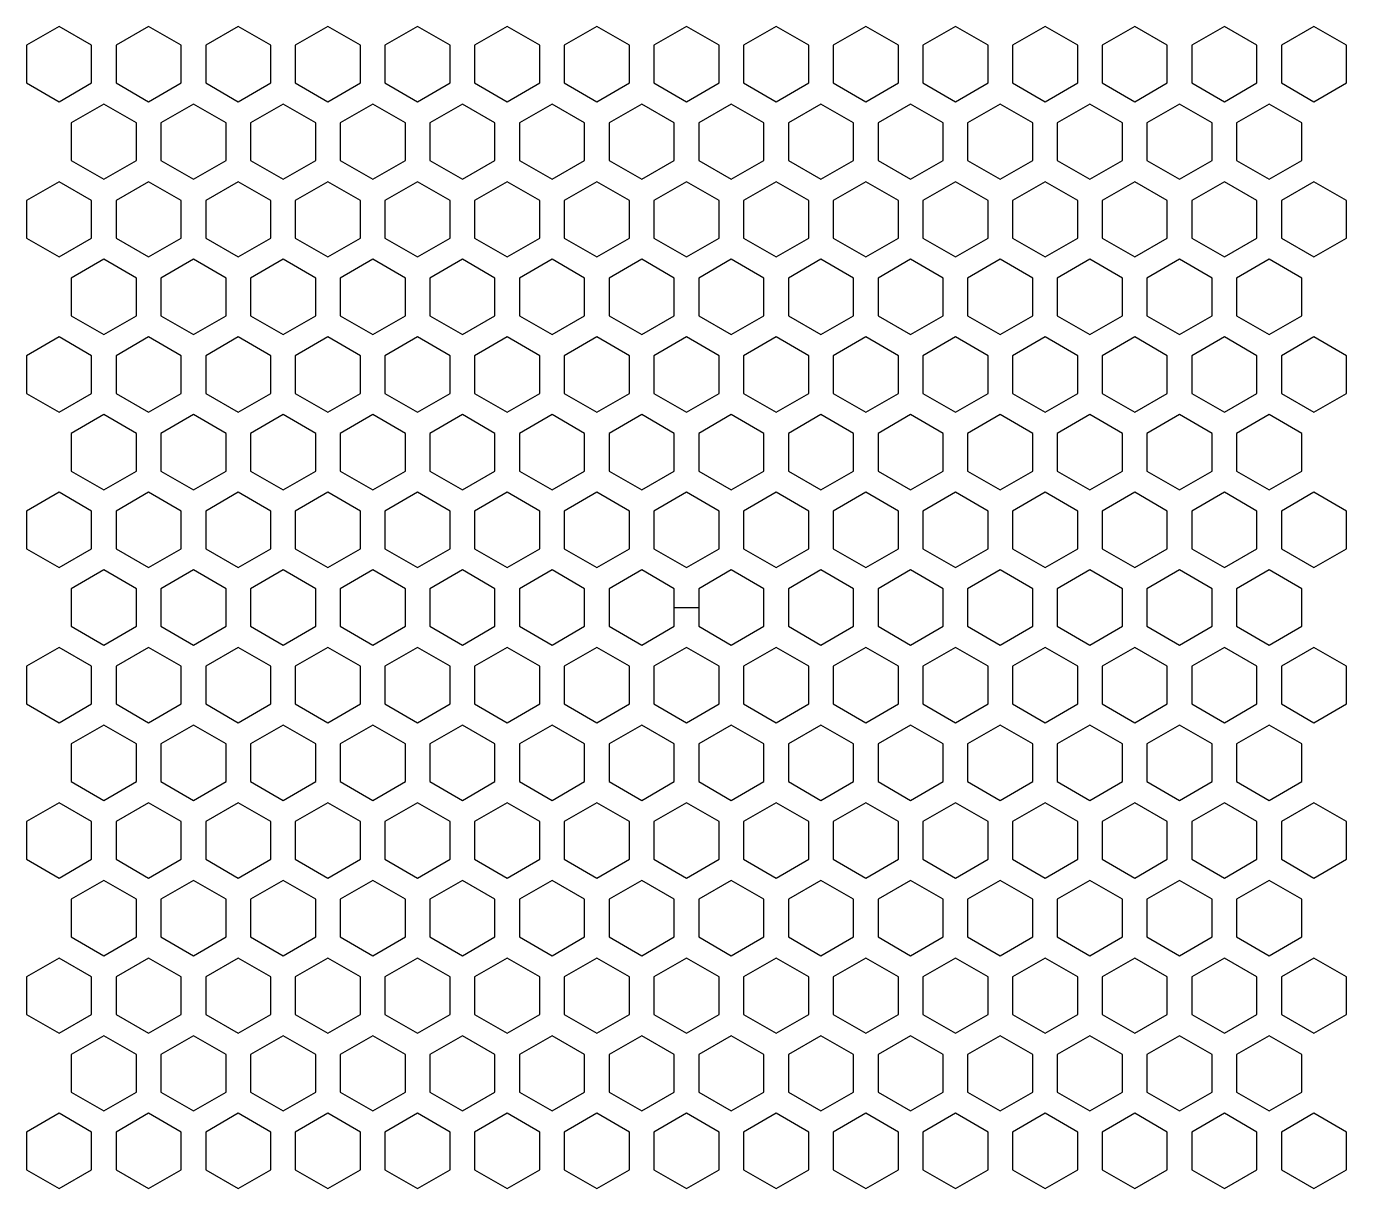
# Model space of a CAD drawing. Header units: millimetres. Extents: x 34 to 5984, y -3597 to 314.
# Drawn here: x 2558.3 to 2720.3, y -742.6 to -600 of the extents above; entities that cross this region are included whole.
import ezdxf

# ---------------------------------------------------------------- set-up
doc = ezdxf.new("R2010")
doc.units = ezdxf.units.MM

msp = doc.modelspace()

# ---------------------------------------------------------------- linework, layer by layer
at = {"color": 4}
msp.add_line((2637.751, -671.266), (2640.751, -671.266), dxfattribs=at)
for points in [[(2566.251, -602.273), (2562.251, -599.963), (2558.251, -602.273), (2558.251, -606.892), (2562.251, -609.201), (2566.251, -606.892)], [(2577.251, -602.273), (2573.251, -599.963), (2569.251, -602.273), (2569.251, -606.892), (2573.251, -609.201), (2577.251, -606.892)], [(2588.251, -602.273), (2584.251, -599.963), (2580.251, -602.273), (2580.251, -606.892), (2584.251, -609.201), (2588.251, -606.892)], [(2599.251, -602.273), (2595.251, -599.963), (2591.251, -602.273), (2591.251, -606.892), (2595.251, -609.201), (2599.251, -606.892)], [(2610.251, -602.273), (2606.251, -599.963), (2602.251, -602.273), (2602.251, -606.892), (2606.251, -609.201), (2610.251, -606.892)], [(2621.251, -602.273), (2617.251, -599.963), (2613.251, -602.273), (2613.251, -606.892), (2617.251, -609.201), (2621.251, -606.892)], [(2632.251, -602.273), (2628.251, -599.963), (2624.251, -602.273), (2624.251, -606.892), (2628.251, -609.201), (2632.251, -606.892)], [(2643.251, -602.273), (2639.251, -599.963), (2635.251, -602.273), (2635.251, -606.892), (2639.251, -609.201), (2643.251, -606.892)], [(2654.251, -602.273), (2650.251, -599.963), (2646.251, -602.273), (2646.251, -606.892), (2650.251, -609.201), (2654.251, -606.892)], [(2665.251, -602.273), (2661.251, -599.963), (2657.251, -602.273), (2657.251, -606.892), (2661.251, -609.201), (2665.251, -606.892)], [(2676.251, -602.273), (2672.251, -599.963), (2668.251, -602.273), (2668.251, -606.892), (2672.251, -609.201), (2676.251, -606.892)], [(2687.251, -602.273), (2683.251, -599.963), (2679.251, -602.273), (2679.251, -606.892), (2683.251, -609.201), (2687.251, -606.892)], [(2698.251, -602.273), (2694.251, -599.963), (2690.251, -602.273), (2690.251, -606.892), (2694.251, -609.201), (2698.251, -606.892)], [(2709.251, -602.273), (2705.251, -599.963), (2701.251, -602.273), (2701.251, -606.892), (2705.251, -609.201), (2709.251, -606.892)], [(2720.251, -602.273), (2716.251, -599.963), (2712.251, -602.273), (2712.251, -606.892), (2716.251, -609.201), (2720.251, -606.892)], [(2571.751, -611.799), (2567.751, -609.49), (2563.751, -611.799), (2563.751, -616.418), (2567.751, -618.727), (2571.751, -616.418)], [(2582.751, -611.799), (2578.751, -609.49), (2574.751, -611.799), (2574.751, -616.418), (2578.751, -618.727), (2582.751, -616.418)], [(2593.751, -611.799), (2589.751, -609.49), (2585.751, -611.799), (2585.751, -616.418), (2589.751, -618.727), (2593.751, -616.418)], [(2604.751, -611.799), (2600.751, -609.49), (2596.751, -611.799), (2596.751, -616.418), (2600.751, -618.727), (2604.751, -616.418)], [(2615.751, -611.799), (2611.751, -609.49), (2607.751, -611.799), (2607.751, -616.418), (2611.751, -618.727), (2615.751, -616.418)], [(2626.751, -611.799), (2622.751, -609.49), (2618.751, -611.799), (2618.751, -616.418), (2622.751, -618.727), (2626.751, -616.418)], [(2637.751, -611.799), (2633.751, -609.49), (2629.751, -611.799), (2629.751, -616.418), (2633.751, -618.727), (2637.751, -616.418)], [(2648.751, -611.799), (2644.751, -609.49), (2640.751, -611.799), (2640.751, -616.418), (2644.751, -618.727), (2648.751, -616.418)], [(2659.751, -611.799), (2655.751, -609.49), (2651.751, -611.799), (2651.751, -616.418), (2655.751, -618.727), (2659.751, -616.418)], [(2670.751, -611.799), (2666.751, -609.49), (2662.751, -611.799), (2662.751, -616.418), (2666.751, -618.727), (2670.751, -616.418)], [(2681.751, -611.799), (2677.751, -609.49), (2673.751, -611.799), (2673.751, -616.418), (2677.751, -618.727), (2681.751, -616.418)], [(2692.751, -611.799), (2688.751, -609.49), (2684.751, -611.799), (2684.751, -616.418), (2688.751, -618.727), (2692.751, -616.418)], [(2703.751, -611.799), (2699.751, -609.49), (2695.751, -611.799), (2695.751, -616.418), (2699.751, -618.727), (2703.751, -616.418)], [(2714.751, -611.799), (2710.751, -609.49), (2706.751, -611.799), (2706.751, -616.418), (2710.751, -618.727), (2714.751, -616.418)], [(2566.251, -621.325), (2562.251, -619.016), (2558.251, -621.325), (2558.251, -625.944), (2562.251, -628.254), (2566.251, -625.944)], [(2577.251, -621.325), (2573.251, -619.016), (2569.251, -621.325), (2569.251, -625.944), (2573.251, -628.254), (2577.251, -625.944)], [(2588.251, -621.325), (2584.251, -619.016), (2580.251, -621.325), (2580.251, -625.944), (2584.251, -628.254), (2588.251, -625.944)], [(2599.251, -621.325), (2595.251, -619.016), (2591.251, -621.325), (2591.251, -625.944), (2595.251, -628.254), (2599.251, -625.944)], [(2610.251, -621.325), (2606.251, -619.016), (2602.251, -621.325), (2602.251, -625.944), (2606.251, -628.254), (2610.251, -625.944)], [(2621.251, -621.325), (2617.251, -619.016), (2613.251, -621.325), (2613.251, -625.944), (2617.251, -628.254), (2621.251, -625.944)], [(2632.251, -621.325), (2628.251, -619.016), (2624.251, -621.325), (2624.251, -625.944), (2628.251, -628.254), (2632.251, -625.944)], [(2643.251, -621.325), (2639.251, -619.016), (2635.251, -621.325), (2635.251, -625.944), (2639.251, -628.254), (2643.251, -625.944)], [(2654.251, -621.325), (2650.251, -619.016), (2646.251, -621.325), (2646.251, -625.944), (2650.251, -628.254), (2654.251, -625.944)], [(2665.251, -621.325), (2661.251, -619.016), (2657.251, -621.325), (2657.251, -625.944), (2661.251, -628.254), (2665.251, -625.944)], [(2676.251, -621.325), (2672.251, -619.016), (2668.251, -621.325), (2668.251, -625.944), (2672.251, -628.254), (2676.251, -625.944)], [(2687.251, -621.325), (2683.251, -619.016), (2679.251, -621.325), (2679.251, -625.944), (2683.251, -628.254), (2687.251, -625.944)], [(2698.251, -621.325), (2694.251, -619.016), (2690.251, -621.325), (2690.251, -625.944), (2694.251, -628.254), (2698.251, -625.944)], [(2709.251, -621.325), (2705.251, -619.016), (2701.251, -621.325), (2701.251, -625.944), (2705.251, -628.254), (2709.251, -625.944)], [(2720.251, -621.325), (2716.251, -619.016), (2712.251, -621.325), (2712.251, -625.944), (2716.251, -628.254), (2720.251, -625.944)], [(2571.751, -630.852), (2567.751, -628.542), (2563.751, -630.852), (2563.751, -635.471), (2567.751, -637.78), (2571.751, -635.471)], [(2582.751, -630.852), (2578.751, -628.542), (2574.751, -630.852), (2574.751, -635.471), (2578.751, -637.78), (2582.751, -635.471)], [(2593.751, -630.852), (2589.751, -628.542), (2585.751, -630.852), (2585.751, -635.471), (2589.751, -637.78), (2593.751, -635.471)], [(2604.751, -630.852), (2600.751, -628.542), (2596.751, -630.852), (2596.751, -635.471), (2600.751, -637.78), (2604.751, -635.471)], [(2615.751, -630.852), (2611.751, -628.542), (2607.751, -630.852), (2607.751, -635.471), (2611.751, -637.78), (2615.751, -635.471)], [(2626.751, -630.852), (2622.751, -628.542), (2618.751, -630.852), (2618.751, -635.471), (2622.751, -637.78), (2626.751, -635.471)], [(2637.751, -630.852), (2633.751, -628.542), (2629.751, -630.852), (2629.751, -635.471), (2633.751, -637.78), (2637.751, -635.471)], [(2648.751, -630.852), (2644.751, -628.542), (2640.751, -630.852), (2640.751, -635.471), (2644.751, -637.78), (2648.751, -635.471)], [(2659.751, -630.852), (2655.751, -628.542), (2651.751, -630.852), (2651.751, -635.471), (2655.751, -637.78), (2659.751, -635.471)], [(2670.751, -630.852), (2666.751, -628.542), (2662.751, -630.852), (2662.751, -635.471), (2666.751, -637.78), (2670.751, -635.471)], [(2681.751, -630.852), (2677.751, -628.542), (2673.751, -630.852), (2673.751, -635.471), (2677.751, -637.78), (2681.751, -635.471)], [(2692.751, -630.852), (2688.751, -628.542), (2684.751, -630.852), (2684.751, -635.471), (2688.751, -637.78), (2692.751, -635.471)], [(2703.751, -630.852), (2699.751, -628.542), (2695.751, -630.852), (2695.751, -635.471), (2699.751, -637.78), (2703.751, -635.471)], [(2714.751, -630.852), (2710.751, -628.542), (2706.751, -630.852), (2706.751, -635.471), (2710.751, -637.78), (2714.751, -635.471)], [(2566.251, -640.378), (2562.251, -638.069), (2558.251, -640.378), (2558.251, -644.997), (2562.251, -647.306), (2566.251, -644.997)], [(2577.251, -640.378), (2573.251, -638.069), (2569.251, -640.378), (2569.251, -644.997), (2573.251, -647.306), (2577.251, -644.997)], [(2588.251, -640.378), (2584.251, -638.069), (2580.251, -640.378), (2580.251, -644.997), (2584.251, -647.306), (2588.251, -644.997)], [(2599.251, -640.378), (2595.251, -638.069), (2591.251, -640.378), (2591.251, -644.997), (2595.251, -647.306), (2599.251, -644.997)], [(2610.251, -640.378), (2606.251, -638.069), (2602.251, -640.378), (2602.251, -644.997), (2606.251, -647.306), (2610.251, -644.997)], [(2621.251, -640.378), (2617.251, -638.069), (2613.251, -640.378), (2613.251, -644.997), (2617.251, -647.306), (2621.251, -644.997)], [(2632.251, -640.378), (2628.251, -638.069), (2624.251, -640.378), (2624.251, -644.997), (2628.251, -647.306), (2632.251, -644.997)], [(2643.251, -640.378), (2639.251, -638.069), (2635.251, -640.378), (2635.251, -644.997), (2639.251, -647.306), (2643.251, -644.997)], [(2654.251, -640.378), (2650.251, -638.069), (2646.251, -640.378), (2646.251, -644.997), (2650.251, -647.306), (2654.251, -644.997)], [(2665.251, -640.378), (2661.251, -638.069), (2657.251, -640.378), (2657.251, -644.997), (2661.251, -647.306), (2665.251, -644.997)], [(2676.251, -640.378), (2672.251, -638.069), (2668.251, -640.378), (2668.251, -644.997), (2672.251, -647.306), (2676.251, -644.997)], [(2687.251, -640.378), (2683.251, -638.069), (2679.251, -640.378), (2679.251, -644.997), (2683.251, -647.306), (2687.251, -644.997)], [(2698.251, -640.378), (2694.251, -638.069), (2690.251, -640.378), (2690.251, -644.997), (2694.251, -647.306), (2698.251, -644.997)], [(2709.251, -640.378), (2705.251, -638.069), (2701.251, -640.378), (2701.251, -644.997), (2705.251, -647.306), (2709.251, -644.997)], [(2720.251, -640.378), (2716.251, -638.069), (2712.251, -640.378), (2712.251, -644.997), (2716.251, -647.306), (2720.251, -644.997)], [(2571.751, -649.904), (2567.751, -647.595), (2563.751, -649.904), (2563.751, -654.523), (2567.751, -656.832), (2571.751, -654.523)], [(2582.751, -649.904), (2578.751, -647.595), (2574.751, -649.904), (2574.751, -654.523), (2578.751, -656.832), (2582.751, -654.523)], [(2593.751, -649.904), (2589.751, -647.595), (2585.751, -649.904), (2585.751, -654.523), (2589.751, -656.832), (2593.751, -654.523)], [(2604.751, -649.904), (2600.751, -647.595), (2596.751, -649.904), (2596.751, -654.523), (2600.751, -656.832), (2604.751, -654.523)], [(2615.751, -649.904), (2611.751, -647.595), (2607.751, -649.904), (2607.751, -654.523), (2611.751, -656.832), (2615.751, -654.523)], [(2626.751, -649.904), (2622.751, -647.595), (2618.751, -649.904), (2618.751, -654.523), (2622.751, -656.832), (2626.751, -654.523)], [(2637.751, -649.904), (2633.751, -647.595), (2629.751, -649.904), (2629.751, -654.523), (2633.751, -656.832), (2637.751, -654.523)], [(2648.751, -649.904), (2644.751, -647.595), (2640.751, -649.904), (2640.751, -654.523), (2644.751, -656.832), (2648.751, -654.523)], [(2659.751, -649.904), (2655.751, -647.595), (2651.751, -649.904), (2651.751, -654.523), (2655.751, -656.832), (2659.751, -654.523)], [(2670.751, -649.904), (2666.751, -647.595), (2662.751, -649.904), (2662.751, -654.523), (2666.751, -656.832), (2670.751, -654.523)], [(2681.751, -649.904), (2677.751, -647.595), (2673.751, -649.904), (2673.751, -654.523), (2677.751, -656.832), (2681.751, -654.523)], [(2692.751, -649.904), (2688.751, -647.595), (2684.751, -649.904), (2684.751, -654.523), (2688.751, -656.832), (2692.751, -654.523)], [(2703.751, -649.904), (2699.751, -647.595), (2695.751, -649.904), (2695.751, -654.523), (2699.751, -656.832), (2703.751, -654.523)], [(2714.751, -649.904), (2710.751, -647.595), (2706.751, -649.904), (2706.751, -654.523), (2710.751, -656.832), (2714.751, -654.523)], [(2566.251, -659.431), (2562.251, -657.121), (2558.251, -659.431), (2558.251, -664.049), (2562.251, -666.359), (2566.251, -664.049)], [(2577.251, -659.431), (2573.251, -657.121), (2569.251, -659.431), (2569.251, -664.049), (2573.251, -666.359), (2577.251, -664.049)], [(2588.251, -659.431), (2584.251, -657.121), (2580.251, -659.431), (2580.251, -664.049), (2584.251, -666.359), (2588.251, -664.049)], [(2599.251, -659.431), (2595.251, -657.121), (2591.251, -659.431), (2591.251, -664.049), (2595.251, -666.359), (2599.251, -664.049)], [(2610.251, -659.431), (2606.251, -657.121), (2602.251, -659.431), (2602.251, -664.049), (2606.251, -666.359), (2610.251, -664.049)], [(2621.251, -659.431), (2617.251, -657.121), (2613.251, -659.431), (2613.251, -664.049), (2617.251, -666.359), (2621.251, -664.049)], [(2632.251, -659.431), (2628.251, -657.121), (2624.251, -659.431), (2624.251, -664.049), (2628.251, -666.359), (2632.251, -664.049)], [(2643.251, -659.431), (2639.251, -657.121), (2635.251, -659.431), (2635.251, -664.049), (2639.251, -666.359), (2643.251, -664.049)], [(2654.251, -659.431), (2650.251, -657.121), (2646.251, -659.431), (2646.251, -664.049), (2650.251, -666.359), (2654.251, -664.049)], [(2665.251, -659.431), (2661.251, -657.121), (2657.251, -659.431), (2657.251, -664.049), (2661.251, -666.359), (2665.251, -664.049)], [(2676.251, -659.431), (2672.251, -657.121), (2668.251, -659.431), (2668.251, -664.049), (2672.251, -666.359), (2676.251, -664.049)], [(2687.251, -659.431), (2683.251, -657.121), (2679.251, -659.431), (2679.251, -664.049), (2683.251, -666.359), (2687.251, -664.049)], [(2698.251, -659.431), (2694.251, -657.121), (2690.251, -659.431), (2690.251, -664.049), (2694.251, -666.359), (2698.251, -664.049)], [(2709.251, -659.431), (2705.251, -657.121), (2701.251, -659.431), (2701.251, -664.049), (2705.251, -666.359), (2709.251, -664.049)], [(2720.251, -659.431), (2716.251, -657.121), (2712.251, -659.431), (2712.251, -664.049), (2716.251, -666.359), (2720.251, -664.049)], [(2571.751, -668.957), (2567.751, -666.647), (2563.751, -668.957), (2563.751, -673.576), (2567.751, -675.885), (2571.751, -673.576)], [(2582.751, -668.957), (2578.751, -666.647), (2574.751, -668.957), (2574.751, -673.576), (2578.751, -675.885), (2582.751, -673.576)], [(2593.751, -668.957), (2589.751, -666.647), (2585.751, -668.957), (2585.751, -673.576), (2589.751, -675.885), (2593.751, -673.576)], [(2604.751, -668.957), (2600.751, -666.647), (2596.751, -668.957), (2596.751, -673.576), (2600.751, -675.885), (2604.751, -673.576)], [(2615.751, -668.957), (2611.751, -666.647), (2607.751, -668.957), (2607.751, -673.576), (2611.751, -675.885), (2615.751, -673.576)], [(2626.751, -668.957), (2622.751, -666.647), (2618.751, -668.957), (2618.751, -673.576), (2622.751, -675.885), (2626.751, -673.576)], [(2637.751, -668.957), (2633.751, -666.647), (2629.751, -668.957), (2629.751, -673.576), (2633.751, -675.885), (2637.751, -673.576)], [(2648.751, -668.957), (2644.751, -666.647), (2640.751, -668.957), (2640.751, -673.576), (2644.751, -675.885), (2648.751, -673.576)], [(2659.751, -668.957), (2655.751, -666.647), (2651.751, -668.957), (2651.751, -673.576), (2655.751, -675.885), (2659.751, -673.576)], [(2670.751, -668.957), (2666.751, -666.647), (2662.751, -668.957), (2662.751, -673.576), (2666.751, -675.885), (2670.751, -673.576)], [(2681.751, -668.957), (2677.751, -666.647), (2673.751, -668.957), (2673.751, -673.576), (2677.751, -675.885), (2681.751, -673.576)], [(2692.751, -668.957), (2688.751, -666.647), (2684.751, -668.957), (2684.751, -673.576), (2688.751, -675.885), (2692.751, -673.576)], [(2703.751, -668.957), (2699.751, -666.647), (2695.751, -668.957), (2695.751, -673.576), (2699.751, -675.885), (2703.751, -673.576)], [(2714.751, -668.957), (2710.751, -666.647), (2706.751, -668.957), (2706.751, -673.576), (2710.751, -675.885), (2714.751, -673.576)], [(2566.251, -678.483), (2562.251, -676.174), (2558.251, -678.483), (2558.251, -683.102), (2562.251, -685.411), (2566.251, -683.102)], [(2577.251, -678.483), (2573.251, -676.174), (2569.251, -678.483), (2569.251, -683.102), (2573.251, -685.411), (2577.251, -683.102)], [(2588.251, -678.483), (2584.251, -676.174), (2580.251, -678.483), (2580.251, -683.102), (2584.251, -685.411), (2588.251, -683.102)], [(2599.251, -678.483), (2595.251, -676.174), (2591.251, -678.483), (2591.251, -683.102), (2595.251, -685.411), (2599.251, -683.102)], [(2610.251, -678.483), (2606.251, -676.174), (2602.251, -678.483), (2602.251, -683.102), (2606.251, -685.411), (2610.251, -683.102)], [(2621.251, -678.483), (2617.251, -676.174), (2613.251, -678.483), (2613.251, -683.102), (2617.251, -685.411), (2621.251, -683.102)], [(2632.251, -678.483), (2628.251, -676.174), (2624.251, -678.483), (2624.251, -683.102), (2628.251, -685.411), (2632.251, -683.102)], [(2643.251, -678.483), (2639.251, -676.174), (2635.251, -678.483), (2635.251, -683.102), (2639.251, -685.411), (2643.251, -683.102)], [(2654.251, -678.483), (2650.251, -676.174), (2646.251, -678.483), (2646.251, -683.102), (2650.251, -685.411), (2654.251, -683.102)], [(2665.251, -678.483), (2661.251, -676.174), (2657.251, -678.483), (2657.251, -683.102), (2661.251, -685.411), (2665.251, -683.102)], [(2676.251, -678.483), (2672.251, -676.174), (2668.251, -678.483), (2668.251, -683.102), (2672.251, -685.411), (2676.251, -683.102)], [(2687.251, -678.483), (2683.251, -676.174), (2679.251, -678.483), (2679.251, -683.102), (2683.251, -685.411), (2687.251, -683.102)], [(2698.251, -678.483), (2694.251, -676.174), (2690.251, -678.483), (2690.251, -683.102), (2694.251, -685.411), (2698.251, -683.102)], [(2709.251, -678.483), (2705.251, -676.174), (2701.251, -678.483), (2701.251, -683.102), (2705.251, -685.411), (2709.251, -683.102)], [(2720.251, -678.483), (2716.251, -676.174), (2712.251, -678.483), (2712.251, -683.102), (2716.251, -685.411), (2720.251, -683.102)], [(2571.751, -688.009), (2567.751, -685.7), (2563.751, -688.009), (2563.751, -692.628), (2567.751, -694.938), (2571.751, -692.628)], [(2582.751, -688.009), (2578.751, -685.7), (2574.751, -688.009), (2574.751, -692.628), (2578.751, -694.938), (2582.751, -692.628)], [(2593.751, -688.009), (2589.751, -685.7), (2585.751, -688.009), (2585.751, -692.628), (2589.751, -694.938), (2593.751, -692.628)], [(2604.751, -688.009), (2600.751, -685.7), (2596.751, -688.009), (2596.751, -692.628), (2600.751, -694.938), (2604.751, -692.628)], [(2615.751, -688.009), (2611.751, -685.7), (2607.751, -688.009), (2607.751, -692.628), (2611.751, -694.938), (2615.751, -692.628)], [(2626.751, -688.009), (2622.751, -685.7), (2618.751, -688.009), (2618.751, -692.628), (2622.751, -694.938), (2626.751, -692.628)], [(2637.751, -688.009), (2633.751, -685.7), (2629.751, -688.009), (2629.751, -692.628), (2633.751, -694.938), (2637.751, -692.628)], [(2648.751, -688.009), (2644.751, -685.7), (2640.751, -688.009), (2640.751, -692.628), (2644.751, -694.938), (2648.751, -692.628)], [(2659.751, -688.009), (2655.751, -685.7), (2651.751, -688.009), (2651.751, -692.628), (2655.751, -694.938), (2659.751, -692.628)], [(2670.751, -688.009), (2666.751, -685.7), (2662.751, -688.009), (2662.751, -692.628), (2666.751, -694.938), (2670.751, -692.628)], [(2681.751, -688.009), (2677.751, -685.7), (2673.751, -688.009), (2673.751, -692.628), (2677.751, -694.938), (2681.751, -692.628)], [(2692.751, -688.009), (2688.751, -685.7), (2684.751, -688.009), (2684.751, -692.628), (2688.751, -694.938), (2692.751, -692.628)], [(2703.751, -688.009), (2699.751, -685.7), (2695.751, -688.009), (2695.751, -692.628), (2699.751, -694.938), (2703.751, -692.628)], [(2714.751, -688.009), (2710.751, -685.7), (2706.751, -688.009), (2706.751, -692.628), (2710.751, -694.938), (2714.751, -692.628)], [(2566.251, -697.536), (2562.251, -695.226), (2558.251, -697.536), (2558.251, -702.154), (2562.251, -704.464), (2566.251, -702.154)], [(2577.251, -697.536), (2573.251, -695.226), (2569.251, -697.536), (2569.251, -702.154), (2573.251, -704.464), (2577.251, -702.154)], [(2588.251, -697.536), (2584.251, -695.226), (2580.251, -697.536), (2580.251, -702.154), (2584.251, -704.464), (2588.251, -702.154)], [(2599.251, -697.536), (2595.251, -695.226), (2591.251, -697.536), (2591.251, -702.154), (2595.251, -704.464), (2599.251, -702.154)], [(2610.251, -697.536), (2606.251, -695.226), (2602.251, -697.536), (2602.251, -702.154), (2606.251, -704.464), (2610.251, -702.154)], [(2621.251, -697.536), (2617.251, -695.226), (2613.251, -697.536), (2613.251, -702.154), (2617.251, -704.464), (2621.251, -702.154)], [(2632.251, -697.536), (2628.251, -695.226), (2624.251, -697.536), (2624.251, -702.154), (2628.251, -704.464), (2632.251, -702.154)], [(2643.251, -697.536), (2639.251, -695.226), (2635.251, -697.536), (2635.251, -702.154), (2639.251, -704.464), (2643.251, -702.154)], [(2654.251, -697.536), (2650.251, -695.226), (2646.251, -697.536), (2646.251, -702.154), (2650.251, -704.464), (2654.251, -702.154)], [(2665.251, -697.536), (2661.251, -695.226), (2657.251, -697.536), (2657.251, -702.154), (2661.251, -704.464), (2665.251, -702.154)], [(2676.251, -697.536), (2672.251, -695.226), (2668.251, -697.536), (2668.251, -702.154), (2672.251, -704.464), (2676.251, -702.154)], [(2687.251, -697.536), (2683.251, -695.226), (2679.251, -697.536), (2679.251, -702.154), (2683.251, -704.464), (2687.251, -702.154)], [(2698.251, -697.536), (2694.251, -695.226), (2690.251, -697.536), (2690.251, -702.154), (2694.251, -704.464), (2698.251, -702.154)], [(2709.251, -697.536), (2705.251, -695.226), (2701.251, -697.536), (2701.251, -702.154), (2705.251, -704.464), (2709.251, -702.154)], [(2720.251, -697.536), (2716.251, -695.226), (2712.251, -697.536), (2712.251, -702.154), (2716.251, -704.464), (2720.251, -702.154)], [(2571.751, -707.062), (2567.751, -704.753), (2563.751, -707.062), (2563.751, -711.681), (2567.751, -713.99), (2571.751, -711.681)], [(2582.751, -707.062), (2578.751, -704.753), (2574.751, -707.062), (2574.751, -711.681), (2578.751, -713.99), (2582.751, -711.681)], [(2593.751, -707.062), (2589.751, -704.753), (2585.751, -707.062), (2585.751, -711.681), (2589.751, -713.99), (2593.751, -711.681)], [(2604.751, -707.062), (2600.751, -704.753), (2596.751, -707.062), (2596.751, -711.681), (2600.751, -713.99), (2604.751, -711.681)], [(2615.751, -707.062), (2611.751, -704.753), (2607.751, -707.062), (2607.751, -711.681), (2611.751, -713.99), (2615.751, -711.681)], [(2626.751, -707.062), (2622.751, -704.753), (2618.751, -707.062), (2618.751, -711.681), (2622.751, -713.99), (2626.751, -711.681)], [(2637.751, -707.062), (2633.751, -704.753), (2629.751, -707.062), (2629.751, -711.681), (2633.751, -713.99), (2637.751, -711.681)], [(2648.751, -707.062), (2644.751, -704.753), (2640.751, -707.062), (2640.751, -711.681), (2644.751, -713.99), (2648.751, -711.681)], [(2659.751, -707.062), (2655.751, -704.753), (2651.751, -707.062), (2651.751, -711.681), (2655.751, -713.99), (2659.751, -711.681)], [(2670.751, -707.062), (2666.751, -704.753), (2662.751, -707.062), (2662.751, -711.681), (2666.751, -713.99), (2670.751, -711.681)], [(2681.751, -707.062), (2677.751, -704.753), (2673.751, -707.062), (2673.751, -711.681), (2677.751, -713.99), (2681.751, -711.681)], [(2692.751, -707.062), (2688.751, -704.753), (2684.751, -707.062), (2684.751, -711.681), (2688.751, -713.99), (2692.751, -711.681)], [(2703.751, -707.062), (2699.751, -704.753), (2695.751, -707.062), (2695.751, -711.681), (2699.751, -713.99), (2703.751, -711.681)], [(2714.751, -707.062), (2710.751, -704.753), (2706.751, -707.062), (2706.751, -711.681), (2710.751, -713.99), (2714.751, -711.681)], [(2566.251, -716.588), (2562.251, -714.279), (2558.251, -716.588), (2558.251, -721.207), (2562.251, -723.516), (2566.251, -721.207)], [(2577.251, -716.588), (2573.251, -714.279), (2569.251, -716.588), (2569.251, -721.207), (2573.251, -723.516), (2577.251, -721.207)], [(2588.251, -716.588), (2584.251, -714.279), (2580.251, -716.588), (2580.251, -721.207), (2584.251, -723.516), (2588.251, -721.207)], [(2599.251, -716.588), (2595.251, -714.279), (2591.251, -716.588), (2591.251, -721.207), (2595.251, -723.516), (2599.251, -721.207)], [(2610.251, -716.588), (2606.251, -714.279), (2602.251, -716.588), (2602.251, -721.207), (2606.251, -723.516), (2610.251, -721.207)], [(2621.251, -716.588), (2617.251, -714.279), (2613.251, -716.588), (2613.251, -721.207), (2617.251, -723.516), (2621.251, -721.207)], [(2632.251, -716.588), (2628.251, -714.279), (2624.251, -716.588), (2624.251, -721.207), (2628.251, -723.516), (2632.251, -721.207)], [(2643.251, -716.588), (2639.251, -714.279), (2635.251, -716.588), (2635.251, -721.207), (2639.251, -723.516), (2643.251, -721.207)], [(2654.251, -716.588), (2650.251, -714.279), (2646.251, -716.588), (2646.251, -721.207), (2650.251, -723.516), (2654.251, -721.207)], [(2665.251, -716.588), (2661.251, -714.279), (2657.251, -716.588), (2657.251, -721.207), (2661.251, -723.516), (2665.251, -721.207)], [(2676.251, -716.588), (2672.251, -714.279), (2668.251, -716.588), (2668.251, -721.207), (2672.251, -723.516), (2676.251, -721.207)], [(2687.251, -716.588), (2683.251, -714.279), (2679.251, -716.588), (2679.251, -721.207), (2683.251, -723.516), (2687.251, -721.207)], [(2698.251, -716.588), (2694.251, -714.279), (2690.251, -716.588), (2690.251, -721.207), (2694.251, -723.516), (2698.251, -721.207)], [(2709.251, -716.588), (2705.251, -714.279), (2701.251, -716.588), (2701.251, -721.207), (2705.251, -723.516), (2709.251, -721.207)], [(2720.251, -716.588), (2716.251, -714.279), (2712.251, -716.588), (2712.251, -721.207), (2716.251, -723.516), (2720.251, -721.207)], [(2571.751, -726.115), (2567.751, -723.805), (2563.751, -726.115), (2563.751, -730.733), (2567.751, -733.043), (2571.751, -730.733)], [(2582.751, -726.115), (2578.751, -723.805), (2574.751, -726.115), (2574.751, -730.733), (2578.751, -733.043), (2582.751, -730.733)], [(2593.751, -726.115), (2589.751, -723.805), (2585.751, -726.115), (2585.751, -730.733), (2589.751, -733.043), (2593.751, -730.733)], [(2604.751, -726.115), (2600.751, -723.805), (2596.751, -726.115), (2596.751, -730.733), (2600.751, -733.043), (2604.751, -730.733)], [(2615.751, -726.115), (2611.751, -723.805), (2607.751, -726.115), (2607.751, -730.733), (2611.751, -733.043), (2615.751, -730.733)], [(2626.751, -726.115), (2622.751, -723.805), (2618.751, -726.115), (2618.751, -730.733), (2622.751, -733.043), (2626.751, -730.733)], [(2637.751, -726.115), (2633.751, -723.805), (2629.751, -726.115), (2629.751, -730.733), (2633.751, -733.043), (2637.751, -730.733)], [(2648.751, -726.115), (2644.751, -723.805), (2640.751, -726.115), (2640.751, -730.733), (2644.751, -733.043), (2648.751, -730.733)], [(2659.751, -726.115), (2655.751, -723.805), (2651.751, -726.115), (2651.751, -730.733), (2655.751, -733.043), (2659.751, -730.733)], [(2670.751, -726.115), (2666.751, -723.805), (2662.751, -726.115), (2662.751, -730.733), (2666.751, -733.043), (2670.751, -730.733)], [(2681.751, -726.115), (2677.751, -723.805), (2673.751, -726.115), (2673.751, -730.733), (2677.751, -733.043), (2681.751, -730.733)], [(2692.751, -726.115), (2688.751, -723.805), (2684.751, -726.115), (2684.751, -730.733), (2688.751, -733.043), (2692.751, -730.733)], [(2703.751, -726.115), (2699.751, -723.805), (2695.751, -726.115), (2695.751, -730.733), (2699.751, -733.043), (2703.751, -730.733)], [(2714.751, -726.115), (2710.751, -723.805), (2706.751, -726.115), (2706.751, -730.733), (2710.751, -733.043), (2714.751, -730.733)], [(2566.251, -735.641), (2562.251, -733.331), (2558.251, -735.641), (2558.251, -740.26), (2562.251, -742.569), (2566.251, -740.26)], [(2577.251, -735.641), (2573.251, -733.331), (2569.251, -735.641), (2569.251, -740.26), (2573.251, -742.569), (2577.251, -740.26)], [(2588.251, -735.641), (2584.251, -733.331), (2580.251, -735.641), (2580.251, -740.26), (2584.251, -742.569), (2588.251, -740.26)], [(2599.251, -735.641), (2595.251, -733.331), (2591.251, -735.641), (2591.251, -740.26), (2595.251, -742.569), (2599.251, -740.26)], [(2610.251, -735.641), (2606.251, -733.331), (2602.251, -735.641), (2602.251, -740.26), (2606.251, -742.569), (2610.251, -740.26)], [(2621.251, -735.641), (2617.251, -733.331), (2613.251, -735.641), (2613.251, -740.26), (2617.251, -742.569), (2621.251, -740.26)], [(2632.251, -735.641), (2628.251, -733.331), (2624.251, -735.641), (2624.251, -740.26), (2628.251, -742.569), (2632.251, -740.26)], [(2643.251, -735.641), (2639.251, -733.331), (2635.251, -735.641), (2635.251, -740.26), (2639.251, -742.569), (2643.251, -740.26)], [(2654.251, -735.641), (2650.251, -733.331), (2646.251, -735.641), (2646.251, -740.26), (2650.251, -742.569), (2654.251, -740.26)], [(2665.251, -735.641), (2661.251, -733.331), (2657.251, -735.641), (2657.251, -740.26), (2661.251, -742.569), (2665.251, -740.26)], [(2676.251, -735.641), (2672.251, -733.331), (2668.251, -735.641), (2668.251, -740.26), (2672.251, -742.569), (2676.251, -740.26)], [(2687.251, -735.641), (2683.251, -733.331), (2679.251, -735.641), (2679.251, -740.26), (2683.251, -742.569), (2687.251, -740.26)], [(2698.251, -735.641), (2694.251, -733.331), (2690.251, -735.641), (2690.251, -740.26), (2694.251, -742.569), (2698.251, -740.26)], [(2709.251, -735.641), (2705.251, -733.331), (2701.251, -735.641), (2701.251, -740.26), (2705.251, -742.569), (2709.251, -740.26)], [(2720.251, -735.641), (2716.251, -733.331), (2712.251, -735.641), (2712.251, -740.26), (2716.251, -742.569), (2720.251, -740.26)]]:
    msp.add_lwpolyline(points, close=True)

doc.saveas('drawing.dxf')
